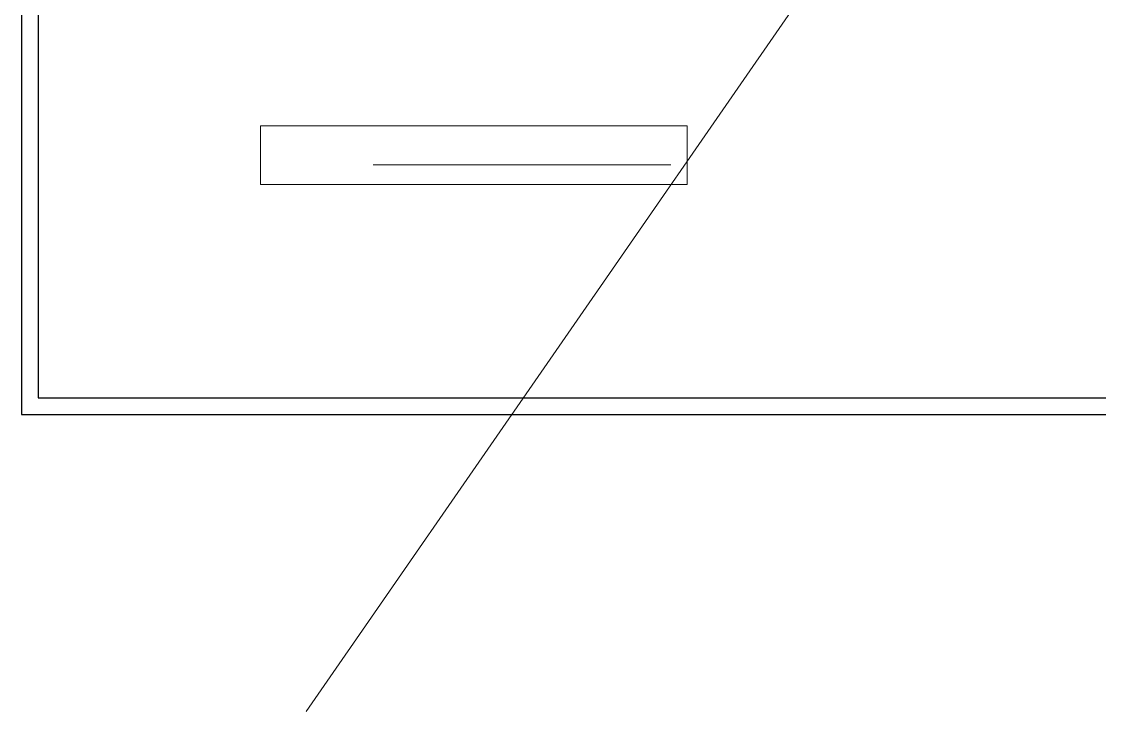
# Model space of a CAD drawing. Header units: millimetres. Extents: x 135002 to 160744, y 22203 to 27033.
# Drawn here: x 135084 to 135688, y 23831 to 24217 of the extents above; entities that cross this region are included whole.
import ezdxf

# ---------------------------------------------------------------- set-up
doc = ezdxf.new("R2010")
doc.units = ezdxf.units.MM
doc.header["$LTSCALE"] = 25
doc.layers.get('0').update_dxf_attribs({"linetype": 'CONTINUOUS'})
doc.layers.add('04 DIMENSION', color=7, linetype='CONTINUOUS', lineweight=18)

msp = doc.modelspace()

# ---------------------------------------------------------------- linework, layer by layer
for points in [[(135084.29, 23997.333), (136419.077, 23997.333), (136419.077, 24946.519), (135084.29, 24946.519)], [(135093.502, 24006.545), (136409.866, 24006.545), (136409.866, 24937.307), (135093.502, 24937.307)]]:
    msp.add_lwpolyline(points, close=True)
at = {"layer": '04 DIMENSION'}
for p, q in [((136239.426, 25269.71), (135243.689, 23830.949)), ((135281.211, 24137.097), (135447.815, 24137.097))]:
    msp.add_line(p, q, dxfattribs=at)
msp.add_lwpolyline([(135217.995, 24159.051), (135456.872, 24159.051), (135456.872, 24126.089), (135217.995, 24126.089)], close=True, dxfattribs=at)

doc.saveas('drawing.dxf')
